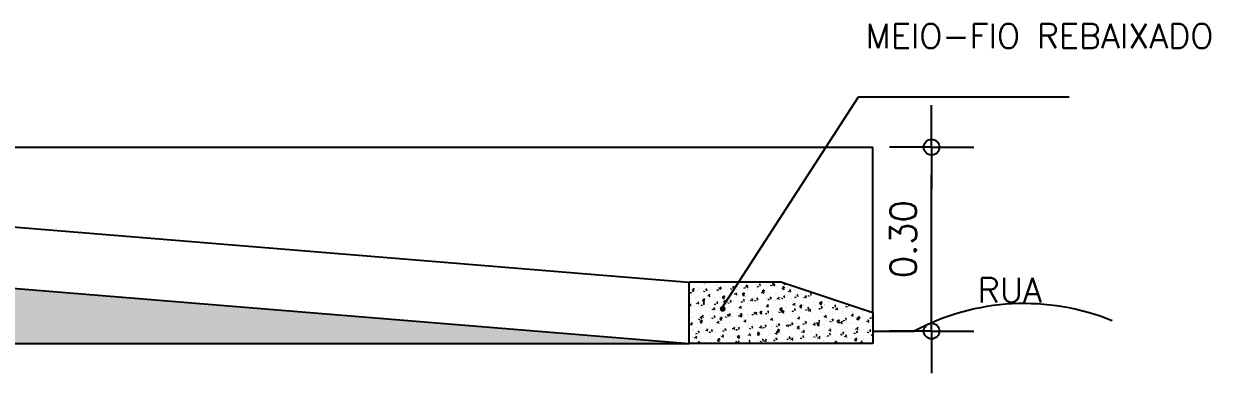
# Model space of a CAD drawing. Extents: x -599692 to 469028, y -9431878 to 9424999.
# Drawn here: x 2250.347 to 2252.283, y -420.646 to -420.076 of the extents above; entities that cross this region are included whole.
import ezdxf

# ---------------------------------------------------------------- set-up
doc = ezdxf.new("R2010")
doc.units = 0
doc.header["$LTSCALE"] = 0.5
doc.header["$MEASUREMENT"] = 0
doc.header["$PDMODE"] = 34
doc.layers.get('0').update_dxf_attribs({"linetype": 'CONTINUOUS'})
doc.layers.get('DEFPOINTS').update_dxf_attribs({"linetype": 'CONTINUOUS'})
for name, color, linetype in [('COTAS', 2, 'CONTINUOUS'), ('HACH', 8, 'CONTINUOUS'), ('HACHURA', 253, 'CONTINUOUS'), ('P1', 1, 'CONTINUOUS'), ('P3', 3, 'CONTINUOUS'), ('P4', 6, 'CONTINUOUS'), ('TEXTO OBRA', 2, 'CONTINUOUS')]:
    doc.layers.add(name, color=color, linetype=linetype)
doc.styles.add('ROMANS', font='romans')
doc.dimstyles.new('BOLA50$0', dxfattribs={"dimscale": 0.5, "dimtxt": 0.25, "dimasz": 0.18, "dimexe": 0.18, "dimexo": 0.0625, "dimgap": 0.1, "dimtad": 1, "dimzin": 0, "dimdsep": 46, "dimtxsty": 'ROMANS', "dimblk1": 'BOLA', "dimblk2": 'BOLA', "dimsah": 1, "dimcen": 0.09, "dimse1": 1, "dimse2": 1, "dimclrt": 256, "dimadec": 0, "dimazin": 0, "dimtfac": 1, "dimtofl": 0, "dimtmove": 2, "dimatfit": 3, "dimldrblk": 'BOLA', "dimfxl": 1, "dimtolj": 1, "dimtzin": 0, "dimarcsym": 0})

# ---------------------------------------------------------------- blocks, each defined once
blk = doc.blocks.new('*X404')
at = {"color": 0}
for p, q in [((413.9037, 368.8381), (413.9034, 368.84)), ((413.9038, 368.8327), (413.9062, 368.8351)), ((413.9087, 368.8377), (413.9087, 368.8377)), ((413.912, 368.8369), (413.912, 368.8369)), ((413.9196, 368.8382), (413.9217, 368.8391)), ((413.92, 368.8374), (413.9215, 368.8364)), ((413.9212, 368.839), (413.923, 368.8388)), ((413.9215, 368.8393), (413.923, 368.841)), ((413.9219, 368.8365), (413.9225, 368.8384)), ((413.925, 368.8371), (413.925, 368.8371)), ((413.9256, 368.8362), (413.9252, 368.8381)), ((413.9269, 368.8358), (413.9269, 368.8358)), ((413.9297, 368.8399), (413.9297, 368.8399)), ((413.9337, 368.837), (413.9337, 368.837)), ((413.9345, 368.8368), (413.9345, 368.8368)), ((413.9412, 368.8364), (413.9412, 368.8364)), ((413.9431, 368.837), (413.9449, 368.8369)), ((413.9434, 368.8374), (413.9448, 368.8391)), ((413.9461, 368.8383), (413.9461, 368.8383)), ((413.9474, 368.8343), (413.9471, 368.8362)), ((413.9494, 368.8391), (413.9494, 368.8391)), ((413.9575, 368.8357), (413.9575, 368.8357)), ((413.9634, 368.8358), (413.9655, 368.8366)), ((413.9638, 368.835), (413.9653, 368.8339)), ((413.9648, 368.8411), (413.9648, 368.8411)), ((413.9649, 368.8351), (413.9668, 368.835)), ((413.9652, 368.8355), (413.9667, 368.8372)), ((413.9653, 368.8409), (413.9653, 368.8409)), ((413.9657, 368.8341), (413.9663, 368.8359)), ((413.9729, 368.8419), (413.9729, 368.8419)), ((413.9738, 368.835), (413.9738, 368.835)), ((413.9871, 368.8335), (413.9885, 368.8353)), ((413.9959, 368.8353), (413.9959, 368.8353)), ((414.0034, 368.8349), (414.0034, 368.8349)), ((414.0113, 368.8373), (414.0113, 368.8373)), ((414.0149, 368.8364), (414.0149, 368.8364)), ((414.0174, 368.837), (414.0174, 368.837)), ((414.0271, 368.8396), (414.0271, 368.8396)), ((414.0332, 368.8424), (414.0347, 368.8413)), ((414.0341, 368.839), (414.0341, 368.839)), ((414.0351, 368.8415), (414.0355, 368.8426)), ((414.0351, 368.84), (414.0351, 368.84)), ((414.0418, 368.84), (414.0418, 368.84)), ((414.0427, 368.8417), (414.0427, 368.8417)), ((414.0533, 368.8415), (414.0533, 368.8415)), ((413.8552, 368.8162), (413.8552, 368.8162)), ((413.8599, 368.8218), (413.8617, 368.8216)), ((413.8601, 368.8221), (413.8616, 368.8238)), ((413.8612, 368.8162), (413.8612, 368.8162)), ((413.8642, 368.819), (413.8639, 368.8209)), ((413.8683, 368.8186), (413.8705, 368.8194)), ((413.8688, 368.8177), (413.8703, 368.8167)), ((413.8692, 368.8282), (413.8692, 368.8282)), ((413.8701, 368.8236), (413.8701, 368.8236)), ((413.8706, 368.8181), (413.8706, 368.8181)), ((413.8707, 368.8169), (413.8713, 368.8187)), ((413.871, 368.8283), (413.871, 368.8283)), ((413.8764, 368.8308), (413.8764, 368.8308)), ((413.8805, 368.8187), (413.8805, 368.8187)), ((413.8817, 368.8199), (413.8835, 368.8197)), ((413.882, 368.8202), (413.8835, 368.8219)), ((413.8861, 368.8171), (413.8857, 368.819)), ((413.8863, 368.8229), (413.8863, 368.8229)), ((413.8865, 368.8204), (413.8865, 368.8204)), ((413.8868, 368.8306), (413.8868, 368.8306)), ((413.8881, 368.8197), (413.8881, 368.8197)), ((413.8885, 368.8308), (413.8885, 368.8308)), ((413.8929, 368.8156), (413.8929, 368.8156)), ((413.894, 368.8284), (413.8961, 368.8292)), ((413.8942, 368.8338), (413.8942, 368.8338)), ((413.8944, 368.8276), (413.8959, 368.8266)), ((413.8961, 368.8318), (413.8961, 368.8318)), ((413.8963, 368.8267), (413.8969, 368.8285)), ((413.8988, 368.8343), (413.8988, 368.8343)), ((413.8996, 368.8213), (413.8996, 368.8213)), ((413.9021, 368.8226), (413.9021, 368.8226)), ((413.9025, 368.8327), (413.9025, 368.8327)), ((413.9026, 368.8223), (413.9026, 368.8223)), ((413.9036, 368.8179), (413.9054, 368.8178)), ((413.9039, 368.8183), (413.9053, 368.82)), ((413.9045, 368.831), (413.9072, 368.8306)), ((413.9067, 368.8314), (413.9063, 368.8343)), ((413.9076, 368.8333), (413.9076, 368.8333)), ((413.9079, 368.8152), (413.9076, 368.8171)), ((413.9107, 368.8187), (413.9107, 368.8187)), ((413.9121, 368.8161), (413.9143, 368.817)), ((413.9145, 368.8144), (413.9151, 368.8163)), ((413.9151, 368.8337), (413.9151, 368.8337)), ((413.9175, 368.8245), (413.9175, 368.8245)), ((413.9179, 368.8347), (413.9179, 368.8347)), ((413.9189, 368.8238), (413.9189, 368.8238)), ((413.9189, 368.8216), (413.9189, 368.8216)), ((413.9254, 368.816), (413.9273, 368.8159)), ((413.9257, 368.8164), (413.9272, 368.8181)), ((413.9265, 368.8248), (413.9265, 368.8248)), ((413.9285, 368.8217), (413.9285, 368.8217)), ((413.9314, 368.833), (413.9314, 368.833)), ((413.933, 368.8167), (413.933, 368.8167)), ((413.9333, 368.8268), (413.9333, 368.8268)), ((413.9352, 368.8209), (413.9352, 368.8209)), ((413.9363, 368.8276), (413.9387, 368.8301)), ((413.9371, 368.826), (413.9398, 368.8256)), ((413.9378, 368.826), (413.9399, 368.8268)), ((413.938, 368.8263), (413.938, 368.8263)), ((413.9382, 368.8251), (413.9397, 368.8241)), ((413.9392, 368.8263), (413.9389, 368.8292)), ((413.9401, 368.8243), (413.9407, 368.8261)), ((413.9463, 368.8248), (413.9463, 368.8248)), ((413.9476, 368.8144), (413.9491, 368.8162)), ((413.9477, 368.8323), (413.9477, 368.8323)), ((413.9486, 368.8188), (413.9486, 368.8188)), ((413.949, 368.829), (413.949, 368.829)), ((413.9493, 368.8168), (413.9493, 368.8168)), ((413.9514, 368.8202), (413.9514, 368.8202)), ((413.9536, 368.8181), (413.9536, 368.8181)), ((413.9569, 368.8178), (413.9569, 368.8178)), ((413.9573, 368.8289), (413.9573, 368.8289)), ((413.9639, 368.8316), (413.9639, 368.8316)), ((413.964, 368.8278), (413.964, 368.8278)), ((413.964, 368.8208), (413.964, 368.8208)), ((413.9644, 368.8309), (413.9644, 368.8309)), ((413.9649, 368.8299), (413.9649, 368.8299)), ((413.9677, 368.8195), (413.9677, 368.8195)), ((413.9685, 368.8194), (413.9685, 368.8194)), ((413.9693, 368.8323), (413.9689, 368.8343)), ((413.9689, 368.8226), (413.9712, 368.825)), ((413.9696, 368.8209), (413.9723, 368.8205)), ((413.9713, 368.8211), (413.9713, 368.8211)), ((413.9717, 368.8213), (413.9714, 368.8242)), ((413.9765, 368.8314), (413.9765, 368.8314)), ((413.9798, 368.823), (413.9798, 368.823)), ((413.9802, 368.8332), (413.9802, 368.8332)), ((413.9802, 368.8309), (413.9802, 368.8309)), ((413.9816, 368.8235), (413.9837, 368.8244)), ((413.9818, 368.8309), (413.9818, 368.8309)), ((413.982, 368.8227), (413.9835, 368.8217)), ((413.9839, 368.8218), (413.9845, 368.8237)), ((413.984, 368.8188), (413.984, 368.8188)), ((413.9868, 368.8332), (413.9886, 368.8331)), ((413.9877, 368.8219), (413.9877, 368.8219)), ((413.9891, 368.8242), (413.9891, 368.8242)), ((413.99, 368.8343), (413.99, 368.8343)), ((413.9912, 368.8304), (413.9908, 368.8323)), ((413.9953, 368.8229), (413.9953, 368.8229)), ((413.9955, 368.8252), (413.9955, 368.8252)), ((413.9957, 368.8339), (413.9957, 368.8339)), ((413.9965, 368.8302), (413.9965, 368.8302)), ((413.9996, 368.8339), (413.9996, 368.8339)), ((414.0002, 368.8181), (414.0002, 368.8181)), ((414.0014, 368.8175), (414.0038, 368.82)), ((414.0021, 368.8159), (414.0048, 368.8155)), ((414.0043, 368.8162), (414.0039, 368.8191)), ((414.0063, 368.8336), (414.0063, 368.8336)), ((414.0069, 368.8272), (414.0069, 368.8272)), ((414.0069, 368.8244), (414.0069, 368.8244)), ((414.0072, 368.8334), (414.0093, 368.8342)), ((414.0076, 368.8325), (414.0091, 368.8315)), ((414.0087, 368.8313), (414.0105, 368.8312)), ((414.0089, 368.8316), (414.0104, 368.8334)), ((414.0095, 368.8316), (414.0101, 368.8335)), ((414.0105, 368.817), (414.0105, 368.817)), ((414.0109, 368.8271), (414.0109, 368.8271)), ((414.013, 368.8285), (414.0127, 368.8304)), ((414.0127, 368.8295), (414.0127, 368.8295)), ((414.0165, 368.8174), (414.0165, 368.8174)), ((414.0185, 368.8166), (414.0185, 368.8166)), ((414.0226, 368.8329), (414.0226, 368.8329)), ((414.0247, 368.8303), (414.0247, 368.8303)), ((414.0254, 368.8211), (414.0275, 368.8219)), ((414.0257, 368.8159), (414.0257, 368.8159)), ((414.0258, 368.8203), (414.0273, 368.8192)), ((414.0261, 368.8269), (414.0261, 368.8269)), ((414.0263, 368.8193), (414.0263, 368.8193)), ((414.0267, 368.8294), (414.0267, 368.8294)), ((414.0277, 368.8194), (414.0283, 368.8212)), ((414.029, 368.8288), (414.029, 368.8288)), ((414.0305, 368.8294), (414.0323, 368.8292)), ((414.0308, 368.8297), (414.0323, 368.8315)), ((414.0328, 368.8168), (414.0328, 368.8168)), ((414.0338, 368.828), (414.0338, 368.828)), ((414.0349, 368.8266), (414.0345, 368.8285)), ((414.0363, 368.8196), (414.0363, 368.8196)), ((414.0373, 368.8174), (414.0373, 368.8174)), ((414.0389, 368.8322), (414.0389, 368.8322)), ((414.042, 368.8214), (414.042, 368.8214)), ((414.0424, 368.8333), (414.0424, 368.8333)), ((414.0424, 368.8316), (414.0424, 368.8316)), ((414.0453, 368.8295), (414.0453, 368.8295)), ((414.0453, 368.8282), (414.0453, 368.8282)), ((414.0491, 368.8161), (414.0491, 368.8161)), ((414.051, 368.8309), (414.0531, 368.8317)), ((414.0514, 368.8301), (414.0529, 368.8291)), ((414.0524, 368.8275), (414.0542, 368.8273)), ((414.0527, 368.8278), (414.0541, 368.8296)), ((414.0533, 368.8292), (414.0539, 368.831)), ((414.0541, 368.8227), (414.0541, 368.8227)), ((414.0551, 368.8316), (414.0551, 368.8316)), ((414.0567, 368.8247), (414.0564, 368.8266)), ((414.0565, 368.82), (414.0565, 368.82)), ((414.0574, 368.8234), (414.0574, 368.8234)), ((414.0578, 368.8335), (414.0578, 368.8335)), ((413.7767, 368.796), (413.7767, 368.796)), ((413.7863, 368.7973), (413.7863, 368.7973)), ((413.7923, 368.7975), (413.7923, 368.7975)), ((413.7956, 368.7966), (413.7956, 368.7966)), ((413.7985, 368.8046), (413.8003, 368.8044)), ((413.7988, 368.8049), (413.7996, 368.8058)), ((413.8029, 368.8018), (413.8025, 368.8037)), ((413.8032, 368.7976), (413.8032, 368.7976)), ((413.8041, 368.8004), (413.8041, 368.8004)), ((413.8055, 368.8067), (413.8055, 368.8067)), ((413.808, 368.7997), (413.808, 368.7997)), ((413.8112, 368.8096), (413.8112, 368.8096)), ((413.8148, 368.7991), (413.8148, 368.7991)), ((413.8153, 368.8101), (413.8153, 368.8101)), ((413.8171, 368.7989), (413.8193, 368.7997)), ((413.8176, 368.7981), (413.8191, 368.7971)), ((413.8194, 368.7972), (413.8201, 368.799)), ((413.8204, 368.8027), (413.8222, 368.8025)), ((413.8206, 368.803), (413.8221, 368.8047)), ((413.8218, 368.806), (413.8218, 368.806)), ((413.8218, 368.8034), (413.8218, 368.8034)), ((413.8228, 368.8111), (413.8228, 368.8111)), ((413.8234, 368.8016), (413.8234, 368.8016)), ((413.8238, 368.8118), (413.8238, 368.8118)), ((413.8247, 368.7999), (413.8244, 368.8018)), ((413.8291, 368.7967), (413.8291, 368.7967)), ((413.8316, 368.8094), (413.8316, 368.8094)), ((413.834, 368.8017), (413.834, 368.8017)), ((413.838, 368.8053), (413.838, 368.8053)), ((413.8392, 368.8039), (413.8392, 368.8039)), ((413.8396, 368.814), (413.8396, 368.814)), ((413.8396, 368.8065), (413.8396, 368.8065)), ((413.8416, 368.8027), (413.8416, 368.8027)), ((413.842, 368.8137), (413.842, 368.8137)), ((413.8422, 368.8008), (413.844, 368.8006)), ((413.8425, 368.8011), (413.844, 368.8028)), ((413.8427, 368.8088), (413.8449, 368.8096)), ((413.8428, 368.808), (413.8452, 368.8105)), ((413.8432, 368.8079), (413.8447, 368.8069)), ((413.8435, 368.8064), (413.8462, 368.806)), ((413.845, 368.807), (413.8457, 368.8089)), ((413.8457, 368.8067), (413.8453, 368.8096)), ((413.8466, 368.798), (413.8462, 368.7999)), ((413.8469, 368.7998), (413.8469, 368.7998)), ((413.8479, 368.8087), (413.8479, 368.8087)), ((413.8497, 368.8147), (413.8497, 368.8147)), ((413.8532, 368.8042), (413.8532, 368.8042)), ((413.8543, 368.8046), (413.8543, 368.8046)), ((413.8549, 368.806), (413.8549, 368.806)), ((413.8574, 368.8095), (413.8574, 368.8095)), ((413.8609, 368.7965), (413.8631, 368.7973)), ((413.8632, 368.7948), (413.8639, 368.7966)), ((413.8641, 368.8081), (413.8641, 368.8081)), ((413.8641, 368.7988), (413.8659, 368.7987)), ((413.8644, 368.7992), (413.8658, 368.8009)), ((413.8647, 368.8028), (413.8647, 368.8028)), ((413.8684, 368.7961), (413.8681, 368.798)), ((413.8699, 368.7978), (413.8699, 368.7978)), ((413.8703, 368.808), (413.8703, 368.808)), ((413.8706, 368.804), (413.8706, 368.804)), ((413.8724, 368.8067), (413.8724, 368.8067)), ((413.8752, 368.8126), (413.8752, 368.8126)), ((413.8753, 368.803), (413.8777, 368.8054)), ((413.876, 368.8013), (413.8788, 368.8009)), ((413.8782, 368.8017), (413.8779, 368.8046)), ((413.8801, 368.8077), (413.8801, 368.8077)), ((413.8804, 368.8074), (413.8804, 368.8074)), ((413.8825, 368.8059), (413.8825, 368.8059)), ((413.8836, 368.7972), (413.8836, 368.7972)), ((413.8857, 368.8001), (413.8857, 368.8001)), ((413.8859, 368.7969), (413.8878, 368.7968)), ((413.8861, 368.8103), (413.8861, 368.8103)), ((413.8862, 368.7973), (413.8877, 368.799)), ((413.8865, 368.8063), (413.8887, 368.8071)), ((413.8868, 368.8033), (413.8868, 368.8033)), ((413.887, 368.8055), (413.8885, 368.8045)), ((413.8888, 368.8046), (413.8895, 368.8064)), ((413.8903, 368.7941), (413.89, 368.7961)), ((413.8916, 368.8092), (413.8916, 368.8092)), ((413.8967, 368.8067), (413.8967, 368.8067)), ((413.9002, 368.8089), (413.9002, 368.8089)), ((413.9014, 368.8023), (413.9014, 368.8023)), ((413.9017, 368.8124), (413.9017, 368.8124)), ((413.9028, 368.7997), (413.9028, 368.7997)), ((413.9031, 368.8026), (413.9031, 368.8026)), ((413.9079, 368.7979), (413.9102, 368.8004)), ((413.9081, 368.7953), (413.9096, 368.7971)), ((413.9086, 368.7963), (413.9113, 368.7959)), ((413.9107, 368.7966), (413.9104, 368.7995)), ((413.9105, 368.8008), (413.9105, 368.8008)), ((413.9109, 368.8118), (413.9109, 368.8118)), ((413.9119, 368.7983), (413.9119, 368.7983)), ((413.9126, 368.8153), (413.9141, 368.8143)), ((413.913, 368.806), (413.913, 368.806)), ((413.9168, 368.8042), (413.9168, 368.8042)), ((413.9171, 368.8144), (413.9171, 368.8144)), ((413.918, 368.812), (413.918, 368.812)), ((413.9185, 368.8128), (413.9185, 368.8128)), ((413.9194, 368.8019), (413.9194, 368.8019)), ((413.922, 368.8023), (413.922, 368.8023)), ((413.9292, 368.8053), (413.9292, 368.8053)), ((413.9298, 368.8132), (413.9294, 368.8152)), ((413.9297, 368.8013), (413.9297, 368.8013)), ((413.93, 368.8143), (413.93, 368.8143)), ((413.9303, 368.8039), (413.9325, 368.8047)), ((413.9308, 368.803), (413.9323, 368.802)), ((413.9322, 368.7964), (413.9322, 368.7964)), ((413.9326, 368.8065), (413.9326, 368.8065)), ((413.9326, 368.8022), (413.9333, 368.804)), ((413.9357, 368.8012), (413.9357, 368.8012)), ((413.9358, 368.815), (413.9358, 368.815)), ((413.9413, 368.8048), (413.9413, 368.8048)), ((413.9455, 368.8046), (413.9455, 368.8046)), ((413.9473, 368.8141), (413.9491, 368.814)), ((413.9474, 368.8044), (413.9474, 368.8044)), ((413.9479, 368.7985), (413.9479, 368.7985)), ((413.9482, 368.8087), (413.9482, 368.8087)), ((413.9489, 368.8058), (413.9489, 368.8058)), ((413.9517, 368.8113), (413.9513, 368.8132)), ((413.9519, 368.8005), (413.9519, 368.8005)), ((413.956, 368.8137), (413.9581, 368.8145)), ((413.9564, 368.8129), (413.9579, 368.8118)), ((413.9583, 368.812), (413.9589, 368.8138)), ((413.9604, 368.8073), (413.9604, 368.8073)), ((413.9618, 368.8039), (413.9618, 368.8039)), ((413.9633, 368.8005), (413.9633, 368.8005)), ((413.9636, 368.8106), (413.9636, 368.8106)), ((413.9652, 368.8074), (413.9652, 368.8074)), ((413.9682, 368.7998), (413.9682, 368.7998)), ((413.9692, 368.8122), (413.971, 368.8121)), ((413.9694, 368.8125), (413.9709, 368.8143)), ((413.9717, 368.7978), (413.9717, 368.7978)), ((413.9735, 368.8094), (413.9732, 368.8113)), ((413.9741, 368.8014), (413.9763, 368.8023)), ((413.9746, 368.8006), (413.9761, 368.7996)), ((413.9765, 368.7997), (413.9771, 368.8016)), ((413.978, 368.8032), (413.978, 368.8032)), ((413.9791, 368.8028), (413.9791, 368.8028)), ((413.9793, 368.7988), (413.9793, 368.7988)), ((413.9795, 368.8129), (413.9795, 368.8129)), ((413.9797, 368.8099), (413.9797, 368.8099)), ((413.983, 368.8105), (413.983, 368.8105)), ((413.9845, 368.7991), (413.9845, 368.7991)), ((413.9873, 368.8109), (413.9873, 368.8109)), ((413.9908, 368.8004), (413.9908, 368.8004)), ((413.991, 368.8103), (413.9928, 368.8101)), ((413.9913, 368.8106), (413.9928, 368.8124)), ((413.9943, 368.8026), (413.9943, 368.8026)), ((413.9948, 368.8049), (413.9948, 368.8049)), ((413.9954, 368.8075), (413.995, 368.8094)), ((413.9951, 368.815), (413.9951, 368.815)), ((413.9989, 368.8124), (413.9989, 368.8124)), ((413.9998, 368.8113), (414.0019, 368.8121)), ((414.0002, 368.8104), (414.0017, 368.8094)), ((414.0007, 368.7985), (414.0007, 368.7985)), ((414.0008, 368.8135), (414.0008, 368.8135)), ((414.0021, 368.8095), (414.0027, 368.8114)), ((414.0098, 368.7967), (414.0098, 368.7967)), ((414.0101, 368.8068), (414.0101, 368.8068)), ((414.0101, 368.8029), (414.0101, 368.8029)), ((414.0106, 368.8019), (414.0106, 368.8019)), ((414.0129, 368.8084), (414.0147, 368.8082)), ((414.0132, 368.8087), (414.0146, 368.8105)), ((414.0172, 368.8056), (414.0169, 368.8075)), ((414.017, 368.7978), (414.017, 368.7978)), ((414.0173, 368.7984), (414.0173, 368.7984)), ((414.0177, 368.8039), (414.0177, 368.8039)), ((414.0179, 368.799), (414.0201, 368.7998)), ((414.0181, 368.8149), (414.0181, 368.8149)), ((414.0184, 368.7982), (414.0199, 368.7971)), ((414.0203, 368.7973), (414.0209, 368.7991)), ((414.0256, 368.799), (414.0256, 368.799)), ((414.026, 368.8091), (414.026, 368.8091)), ((414.0269, 368.8012), (414.0269, 368.8012)), ((414.0293, 368.8054), (414.0293, 368.8054)), ((414.0333, 368.7971), (414.0333, 368.7971)), ((414.0339, 368.8125), (414.0363, 368.815)), ((414.0347, 368.8109), (414.0374, 368.8104)), ((414.0347, 368.8065), (414.0366, 368.8063)), ((414.035, 368.8068), (414.0365, 368.8085)), ((414.0351, 368.8014), (414.0351, 368.8014)), ((414.0368, 368.8112), (414.0365, 368.8141)), ((414.0391, 368.8037), (414.0388, 368.8056)), ((414.0413, 368.8011), (414.0413, 368.8011)), ((414.0416, 368.8113), (414.0416, 368.8113)), ((414.0431, 368.8005), (414.0431, 368.8005)), ((414.0436, 368.8088), (414.0457, 368.8096)), ((414.044, 368.808), (414.0455, 368.807)), ((414.0459, 368.8071), (414.0465, 368.8089)), ((414.0481, 368.7969), (414.0481, 368.7969)), ((414.0485, 368.808), (414.0485, 368.808)), ((414.0495, 368.7964), (414.0495, 368.7964)), ((414.0528, 368.8045), (414.0528, 368.8045)), ((414.0561, 368.809), (414.0561, 368.809)), ((414.0566, 368.8046), (414.0584, 368.8044)), ((414.0567, 368.8031), (414.0567, 368.8031)), ((414.0569, 368.8049), (414.0584, 368.8066)), ((414.057, 368.8132), (414.057, 368.8132)), ((414.0594, 368.7998), (414.0594, 368.7998)), ((414.0597, 368.7985), (414.0597, 368.7985)), ((413.7597, 368.7863), (413.7608, 368.7876)), ((413.7597, 368.7854), (413.7608, 368.7853)), ((413.7607, 368.7831), (413.7607, 368.7831)), ((413.7609, 368.777), (413.7609, 368.777)), ((413.7634, 368.7827), (413.763, 368.7846)), ((413.7648, 368.7925), (413.7648, 368.7925)), ((413.7659, 368.7793), (413.768, 368.7801)), ((413.7664, 368.7784), (413.7679, 368.7774)), ((413.7682, 368.7775), (413.7688, 368.7794)), ((413.7683, 368.782), (413.7683, 368.782)), ((413.7685, 368.7943), (413.7685, 368.7943)), ((413.7708, 368.7804), (413.7708, 368.7804)), ((413.7758, 368.7876), (413.7758, 368.7876)), ((413.7761, 368.7851), (413.7761, 368.7851)), ((413.7763, 368.7941), (413.7763, 368.7941)), ((413.7765, 368.7952), (413.7765, 368.7952)), ((413.7809, 368.7836), (413.7827, 368.7834)), ((413.7811, 368.7839), (413.7826, 368.7856)), ((413.7818, 368.7834), (413.7841, 368.7858)), ((413.7825, 368.7817), (413.7852, 368.7813)), ((413.7846, 368.7821), (413.7843, 368.785)), ((413.7852, 368.7808), (413.7849, 368.7827)), ((413.7871, 368.7797), (413.7871, 368.7797)), ((413.7875, 368.7769), (413.7875, 368.7769)), ((413.7876, 368.7846), (413.7876, 368.7846)), ((413.7915, 368.7891), (413.7936, 368.7899)), ((413.7916, 368.7772), (413.7916, 368.7772)), ((413.792, 368.7883), (413.7935, 368.7872)), ((413.792, 368.7874), (413.792, 368.7874)), ((413.793, 368.7953), (413.793, 368.7953)), ((413.7936, 368.7906), (413.7936, 368.7906)), ((413.7938, 368.7874), (413.7944, 368.7892)), ((413.7952, 368.7856), (413.7952, 368.7856)), ((413.8027, 368.7817), (413.8045, 368.7815)), ((413.803, 368.782), (413.8045, 368.7837)), ((413.8033, 368.779), (413.8033, 368.779)), ((413.8052, 368.78), (413.8052, 368.78)), ((413.8067, 368.7871), (413.8067, 368.7871)), ((413.8071, 368.7789), (413.8067, 368.7808)), ((413.8072, 368.7794), (413.8072, 368.7794)), ((413.8076, 368.7895), (413.8076, 368.7895)), ((413.8093, 368.7946), (413.8093, 368.7946)), ((413.8097, 368.7768), (413.8118, 368.7776)), ((413.8114, 368.7937), (413.8114, 368.7937)), ((413.812, 368.7751), (413.8126, 368.7769)), ((413.8143, 368.7783), (413.8167, 368.7808)), ((413.815, 368.7767), (413.8177, 368.7763)), ((413.8172, 368.777), (413.8168, 368.7799)), ((413.818, 368.7776), (413.818, 368.7776)), ((413.8196, 368.7784), (413.8196, 368.7784)), ((413.8226, 368.7813), (413.8226, 368.7813)), ((413.823, 368.7915), (413.823, 368.7915)), ((413.823, 368.783), (413.823, 368.783)), ((413.8246, 368.7797), (413.8264, 368.7796)), ((413.8249, 368.7801), (413.8263, 368.7818)), ((413.8255, 368.7939), (413.8255, 368.7939)), ((413.8256, 368.7786), (413.8256, 368.7786)), ((413.826, 368.7896), (413.826, 368.7896)), ((413.8289, 368.777), (413.8286, 368.7789)), ((413.8336, 368.7906), (413.8336, 368.7906)), ((413.8353, 368.7867), (413.8375, 368.7875)), ((413.8358, 368.7858), (413.8373, 368.7848)), ((413.8359, 368.7777), (413.8359, 368.7777)), ((413.8371, 368.7801), (413.8371, 368.7801)), ((413.8376, 368.7849), (413.8382, 368.7868)), ((413.8385, 368.7836), (413.8385, 368.7836)), ((413.8388, 368.7937), (413.8388, 368.7937)), ((413.8408, 368.7861), (413.8408, 368.7861)), ((413.8418, 368.7932), (413.8418, 368.7932)), ((413.8452, 368.7922), (413.8452, 368.7922)), ((413.8464, 368.7778), (413.8483, 368.7777)), ((413.8467, 368.7782), (413.8482, 368.7799)), ((413.8508, 368.775), (413.8505, 368.777)), ((413.8521, 368.777), (413.8521, 368.777)), ((413.8541, 368.7857), (413.8541, 368.7857)), ((413.8545, 368.7959), (413.8545, 368.7959)), ((413.8564, 368.7827), (413.8564, 368.7827)), ((413.8581, 368.7926), (413.8581, 368.7926)), ((413.8586, 368.7891), (413.8586, 368.7891)), ((413.8614, 368.7956), (413.8629, 368.7946)), ((413.864, 368.7837), (413.864, 368.7837)), ((413.8644, 368.7947), (413.8644, 368.7947)), ((413.8686, 368.7762), (413.8701, 368.778)), ((413.8691, 368.7776), (413.8691, 368.7776)), ((413.8695, 368.7877), (413.8695, 368.7877)), ((413.872, 368.7957), (413.872, 368.7957)), ((413.8743, 368.7919), (413.8743, 368.7919)), ((413.8756, 368.7852), (413.8756, 368.7852)), ((413.8763, 368.7922), (413.8763, 368.7922)), ((413.8791, 368.7842), (413.8813, 368.785)), ((413.8796, 368.7834), (413.8811, 368.7824)), ((413.8814, 368.7825), (413.882, 368.7843)), ((413.885, 368.7798), (413.885, 368.7798)), ((413.8853, 368.79), (413.8853, 368.79)), ((413.8906, 368.7912), (413.8906, 368.7912)), ((413.8928, 368.777), (413.8928, 368.777)), ((413.8941, 368.7952), (413.8941, 368.7952)), ((413.8944, 368.7767), (413.8944, 368.7767)), ((413.8948, 368.7877), (413.8948, 368.7877)), ((413.9006, 368.782), (413.9006, 368.782)), ((413.901, 368.7921), (413.901, 368.7921)), ((413.9024, 368.7887), (413.9024, 368.7887)), ((413.9047, 368.794), (413.9069, 368.7949)), ((413.9052, 368.7932), (413.9067, 368.7922)), ((413.906, 368.7782), (413.906, 368.7782)), ((413.9069, 368.7905), (413.9069, 368.7905)), ((413.907, 368.7923), (413.9077, 368.7942)), ((413.9078, 368.795), (413.9096, 368.7949)), ((413.9106, 368.7801), (413.9106, 368.7801)), ((413.9122, 368.7922), (413.9118, 368.7941)), ((413.914, 368.7903), (413.914, 368.7903)), ((413.916, 368.7839), (413.916, 368.7839)), ((413.9164, 368.7941), (413.9164, 368.7941)), ((413.9229, 368.7818), (413.9251, 368.7826)), ((413.9232, 368.7898), (413.9232, 368.7898)), ((413.9234, 368.7809), (413.9249, 368.7799)), ((413.9252, 368.78), (413.9259, 368.7819)), ((413.9252, 368.7808), (413.9252, 368.7808)), ((413.9284, 368.7831), (413.9284, 368.7831)), ((413.9297, 368.7931), (413.9315, 368.7929)), ((413.9299, 368.7934), (413.9314, 368.7952)), ((413.9319, 368.7862), (413.9319, 368.7862)), ((413.9329, 368.7818), (413.9329, 368.7818)), ((413.9332, 368.7928), (413.9332, 368.7928)), ((413.934, 368.7903), (413.9337, 368.7922)), ((413.9394, 368.7891), (413.9394, 368.7891)), ((413.9404, 368.7929), (413.9428, 368.7953)), ((413.9409, 368.7938), (413.9409, 368.7938)), ((413.9411, 368.7913), (413.9438, 368.7908)), ((413.9433, 368.7916), (413.9429, 368.7945)), ((413.9444, 368.7833), (413.9444, 368.7833)), ((413.9462, 368.7862), (413.9462, 368.7862)), ((413.9471, 368.7782), (413.9471, 368.7782)), ((413.9475, 368.7884), (413.9475, 368.7884)), ((413.9485, 368.7916), (413.9507, 368.7924)), ((413.949, 368.7908), (413.9505, 368.7897)), ((413.9508, 368.7899), (413.9515, 368.7917)), ((413.9515, 368.7912), (413.9533, 368.791)), ((413.9518, 368.7915), (413.9533, 368.7933)), ((413.9524, 368.7953), (413.9524, 368.7953)), ((413.9535, 368.7795), (413.9535, 368.7795)), ((413.9559, 368.7884), (413.9555, 368.7903)), ((413.9557, 368.7884), (413.9557, 368.7884)), ((413.9625, 368.7802), (413.9625, 368.7802)), ((413.9629, 368.7903), (413.9629, 368.7903)), ((413.9636, 368.7858), (413.9636, 368.7858)), ((413.964, 368.7892), (413.964, 368.7892)), ((413.9667, 368.7793), (413.9689, 368.7801)), ((413.9672, 368.7785), (413.9687, 368.7775)), ((413.969, 368.7776), (413.9697, 368.7794)), ((413.9713, 368.7868), (413.9713, 368.7868)), ((413.9713, 368.7825), (413.9713, 368.7825)), ((413.972, 368.7877), (413.972, 368.7877)), ((413.9729, 368.7878), (413.9753, 368.7903)), ((413.9734, 368.7893), (413.9752, 368.7891)), ((413.9736, 368.7862), (413.9763, 368.7858)), ((413.9737, 368.7896), (413.9751, 368.7914)), ((413.9758, 368.7866), (413.9754, 368.7894)), ((413.9778, 368.7865), (413.9774, 368.7884)), ((413.9784, 368.7825), (413.9784, 368.7825)), ((413.9787, 368.7926), (413.9787, 368.7926)), ((413.9817, 368.7923), (413.9817, 368.7923)), ((413.9828, 368.7883), (413.9828, 368.7883)), ((413.9882, 368.7871), (413.9882, 368.7871)), ((413.989, 368.7856), (413.989, 368.7856)), ((413.9923, 368.7892), (413.9945, 368.79)), ((413.9928, 368.7883), (413.9943, 368.7873)), ((413.994, 368.7846), (413.994, 368.7846)), ((413.9941, 368.7789), (413.9941, 368.7789)), ((413.9944, 368.7947), (413.9944, 368.7947)), ((413.9946, 368.7874), (413.9953, 368.7893)), ((413.9953, 368.7874), (413.9971, 368.7872)), ((413.9955, 368.7877), (413.997, 368.7894)), ((413.9996, 368.7846), (413.9993, 368.7865)), ((413.9995, 368.7953), (413.9995, 368.7953)), ((414.0017, 368.7799), (414.0017, 368.7799)), ((414.0021, 368.7909), (414.0021, 368.7909)), ((414.0045, 368.7864), (414.0045, 368.7864)), ((414.0054, 368.7828), (414.0078, 368.7853)), ((414.0062, 368.7812), (414.0089, 368.7807)), ((414.0068, 368.7886), (414.0068, 368.7886)), ((414.0083, 368.7815), (414.008, 368.7844)), ((414.0094, 368.7866), (414.0094, 368.7866)), ((414.0097, 368.7919), (414.0097, 368.7919)), ((414.0105, 368.7769), (414.0127, 368.7777)), ((414.0128, 368.7752), (414.0135, 368.777)), ((414.0132, 368.7814), (414.0132, 368.7814)), ((414.0171, 368.7855), (414.0189, 368.7853)), ((414.0174, 368.7858), (414.0189, 368.7875)), ((414.0184, 368.778), (414.0184, 368.778)), ((414.0208, 368.7857), (414.0208, 368.7857)), ((414.0215, 368.7827), (414.0211, 368.7846)), ((414.0212, 368.7934), (414.0212, 368.7934)), ((414.0246, 368.7917), (414.0246, 368.7917)), ((414.0249, 368.7787), (414.0249, 368.7787)), ((414.0252, 368.7888), (414.0252, 368.7888)), ((414.0325, 368.7839), (414.0325, 368.7839)), ((414.0361, 368.7867), (414.0383, 368.7875)), ((414.0362, 368.781), (414.0362, 368.781)), ((414.0366, 368.7859), (414.0381, 368.7849)), ((414.0371, 368.785), (414.0371, 368.785)), ((414.038, 368.7777), (414.0403, 368.7802)), ((414.0385, 368.785), (414.0391, 368.7868)), ((414.039, 368.7835), (414.0408, 368.7834)), ((414.0393, 368.7839), (414.0407, 368.7856)), ((414.0401, 368.7849), (414.0401, 368.7849)), ((414.0405, 368.7959), (414.0405, 368.7959)), ((414.0405, 368.7808), (414.0405, 368.7808)), ((414.0408, 368.7765), (414.0405, 368.7794)), ((414.0409, 368.791), (414.0409, 368.791)), ((414.0424, 368.7947), (414.0424, 368.7947)), ((414.0433, 368.7808), (414.043, 368.7827)), ((414.0517, 368.7864), (414.0517, 368.7864)), ((414.0533, 368.7843), (414.0533, 368.7843)), ((414.054, 368.7841), (414.054, 368.7841)), ((414.0559, 368.7828), (414.0559, 368.7828)), ((414.0563, 368.7929), (414.0563, 368.7929)), ((413.7597, 368.7576), (413.7606, 368.758)), ((413.76, 368.7628), (413.76, 368.7628)), ((413.7603, 368.77), (413.7603, 368.77)), ((413.7604, 368.773), (413.7604, 368.773)), ((413.7608, 368.7554), (413.7614, 368.7573)), ((413.7632, 368.7626), (413.765, 368.7624)), ((413.7635, 368.7629), (413.765, 368.7646)), ((413.7647, 368.7649), (413.7647, 368.7649)), ((413.7676, 368.7598), (413.7672, 368.7617)), ((413.7697, 368.7739), (413.7697, 368.7739)), ((413.7715, 368.7605), (413.7715, 368.7605)), ((413.7754, 368.7648), (413.7754, 368.7648)), ((413.7758, 368.7749), (413.7758, 368.7749)), ((413.7772, 368.7763), (413.7772, 368.7763)), ((413.7792, 368.7615), (413.7792, 368.7615)), ((413.7795, 368.7726), (413.7795, 368.7726)), ((413.781, 368.7642), (413.781, 368.7642)), ((413.7841, 368.767), (413.7862, 368.7678)), ((413.7845, 368.7662), (413.7861, 368.7651)), ((413.7851, 368.7606), (413.7869, 368.7605)), ((413.7854, 368.761), (413.7868, 368.7627)), ((413.7862, 368.7587), (413.7862, 368.7587)), ((413.7864, 368.7653), (413.787, 368.7671)), ((413.7872, 368.7736), (413.7872, 368.7736)), ((413.7895, 368.7579), (413.7891, 368.7598)), ((413.7907, 368.7631), (413.7907, 368.7631)), ((413.7912, 368.7671), (413.7912, 368.7671)), ((413.7935, 368.7756), (413.7935, 368.7756)), ((413.7973, 368.7636), (413.7973, 368.7636)), ((413.7987, 368.7751), (413.7987, 368.7751)), ((413.804, 368.7618), (413.804, 368.7618)), ((413.8065, 368.7591), (413.8065, 368.7591)), ((413.8069, 368.7692), (413.8069, 368.7692)), ((413.807, 368.7587), (413.8088, 368.7586)), ((413.8072, 368.7591), (413.8087, 368.7608)), ((413.8098, 368.775), (413.8098, 368.775)), ((413.81, 368.7656), (413.81, 368.7656)), ((413.8102, 368.776), (413.8117, 368.775)), ((413.8113, 368.7559), (413.811, 368.7579)), ((413.8135, 368.7629), (413.8135, 368.7629)), ((413.8176, 368.7666), (413.8176, 368.7666)), ((413.8217, 368.7648), (413.8217, 368.7648)), ((413.8219, 368.761), (413.8219, 368.761)), ((413.8223, 368.7712), (413.8223, 368.7712)), ((413.826, 368.7743), (413.826, 368.7743)), ((413.8279, 368.7645), (413.83, 368.7654)), ((413.8284, 368.7637), (413.8299, 368.7627)), ((413.8291, 368.7681), (413.8291, 368.7681)), ((413.8291, 368.7571), (413.8306, 368.7589)), ((413.8291, 368.7581), (413.8291, 368.7581)), ((413.8298, 368.7622), (413.8298, 368.7622)), ((413.8302, 368.7628), (413.8308, 368.7647)), ((413.8377, 368.7633), (413.8377, 368.7633)), ((413.8381, 368.7735), (413.8381, 368.7735)), ((413.8395, 368.7679), (413.8395, 368.7679)), ((413.8404, 368.7586), (413.8404, 368.7586)), ((413.8423, 368.7736), (413.8423, 368.7736)), ((413.8461, 368.7615), (413.8461, 368.7615)), ((413.8468, 368.7733), (413.8492, 368.7757)), ((413.8468, 368.7612), (413.8468, 368.7612)), ((413.8476, 368.7717), (413.8503, 368.7712)), ((413.848, 368.7596), (413.848, 368.7596)), ((413.8484, 368.7706), (413.8484, 368.7706)), ((413.8497, 368.772), (413.8494, 368.7749)), ((413.8534, 368.7655), (413.8534, 368.7655)), ((413.8535, 368.7744), (413.8556, 368.7752)), ((413.8538, 368.7756), (413.8538, 368.7756)), ((413.854, 368.7735), (413.8555, 368.7725)), ((413.8558, 368.7727), (413.8564, 368.7745)), ((413.856, 368.7717), (413.856, 368.7717)), ((413.8573, 368.7709), (413.8573, 368.7709)), ((413.8586, 368.7729), (413.8586, 368.7729)), ((413.8595, 368.7612), (413.8595, 368.7612)), ((413.8623, 368.7608), (413.8623, 368.7608)), ((413.8646, 368.7642), (413.8646, 368.7642)), ((413.8676, 368.7732), (413.8676, 368.7732)), ((413.8683, 368.7759), (413.8701, 368.7758)), ((413.8684, 368.7763), (413.8684, 368.7763)), ((413.8684, 368.7573), (413.8684, 368.7573)), ((413.8688, 368.7674), (413.8688, 368.7674)), ((413.8717, 368.7621), (413.8738, 368.7629)), ((413.8722, 368.7613), (413.8737, 368.7602)), ((413.8727, 368.7731), (413.8723, 368.775)), ((413.874, 368.7604), (413.8746, 368.7622)), ((413.8748, 368.7722), (413.8748, 368.7722)), ((413.8751, 368.774), (413.8751, 368.774)), ((413.8786, 368.7601), (413.8786, 368.7601)), ((413.8788, 368.7637), (413.8788, 368.7637)), ((413.8794, 368.7682), (413.8817, 368.7707)), ((413.8801, 368.7666), (413.8828, 368.7662)), ((413.8822, 368.767), (413.8819, 368.7698)), ((413.8824, 368.7673), (413.8824, 368.7673)), ((413.8842, 368.7595), (413.8842, 368.7595)), ((413.8846, 368.7697), (413.8846, 368.7697)), ((413.8847, 368.7756), (413.8847, 368.7756)), ((413.8864, 368.7647), (413.8864, 368.7647)), ((413.8868, 368.7757), (413.8868, 368.7757)), ((413.8902, 368.774), (413.892, 368.7738)), ((413.8905, 368.7743), (413.8919, 368.7761)), ((413.8911, 368.7715), (413.8911, 368.7715)), ((413.8945, 368.7712), (413.8942, 368.7731)), ((413.8949, 368.7594), (413.8949, 368.7594)), ((413.8973, 368.7719), (413.8994, 368.7728)), ((413.8978, 368.7711), (413.8993, 368.7701)), ((413.898, 368.7662), (413.898, 368.7662)), ((413.8996, 368.7702), (413.9002, 368.7721)), ((413.8999, 368.7617), (413.8999, 368.7617)), ((413.9002, 368.7703), (413.9002, 368.7703)), ((413.9003, 368.7718), (413.9003, 368.7718)), ((413.901, 368.7749), (413.901, 368.7749)), ((413.9074, 368.7708), (413.9074, 368.7708)), ((413.9112, 368.7587), (413.9112, 368.7587)), ((413.9118, 368.7597), (413.9118, 368.7597)), ((413.9119, 368.7632), (413.9143, 368.7657)), ((413.912, 368.7721), (413.9139, 368.7719)), ((413.9123, 368.7724), (413.9138, 368.7742)), ((413.9126, 368.7616), (413.9153, 368.7611)), ((413.9148, 368.7619), (413.9144, 368.7648)), ((413.9153, 368.7636), (413.9153, 368.7636)), ((413.9155, 368.7597), (413.9176, 368.7605)), ((413.9157, 368.7738), (413.9157, 368.7738)), ((413.9164, 368.7693), (413.916, 368.7712)), ((413.916, 368.7588), (413.9175, 368.7578)), ((413.9168, 368.7577), (413.9168, 368.7577)), ((413.9172, 368.7742), (413.9172, 368.7742)), ((413.9172, 368.7687), (413.9172, 368.7687)), ((413.9178, 368.7579), (413.9184, 368.7598)), ((413.9179, 368.7734), (413.9179, 368.7734)), ((413.9237, 368.7701), (413.9237, 368.7701)), ((413.9248, 368.7697), (413.9248, 368.7697)), ((413.9274, 368.7581), (413.9274, 368.7581)), ((413.9284, 368.7592), (413.9284, 368.7592)), ((413.9296, 368.7627), (413.9296, 368.7627)), ((413.9311, 368.7659), (413.9311, 368.7659)), ((413.9315, 368.7761), (413.9315, 368.7761)), ((413.9335, 368.7735), (413.9335, 368.7735)), ((413.9339, 368.7702), (413.9357, 368.77)), ((413.9342, 368.7705), (413.9356, 368.7723)), ((413.9357, 368.7764), (413.9357, 368.7764)), ((413.9364, 368.7713), (413.9364, 368.7713)), ((413.9383, 368.7674), (413.9379, 368.7693)), ((413.9399, 368.7695), (413.9399, 368.7695)), ((413.9411, 368.7695), (413.9433, 368.7703)), ((413.9416, 368.7687), (413.9431, 368.7676)), ((413.9434, 368.7678), (413.944, 368.7696)), ((413.9437, 368.7574), (413.9437, 368.7574)), ((413.9444, 368.7581), (413.9468, 368.7606)), ((413.9464, 368.7579), (413.9464, 368.7579)), ((413.9468, 368.7681), (413.9468, 368.7681)), ((413.9473, 368.7569), (413.947, 368.7598)), ((413.9473, 368.7658), (413.9473, 368.7658)), ((413.9476, 368.7618), (413.9476, 368.7618)), ((413.9498, 368.7729), (413.9498, 368.7729)), ((413.9552, 368.7628), (413.9552, 368.7628)), ((413.9556, 368.7738), (413.9556, 368.7738)), ((413.9558, 368.7683), (413.9576, 368.7681)), ((413.956, 368.7686), (413.9575, 368.7703)), ((413.9562, 368.7688), (413.9562, 368.7688)), ((413.9593, 368.7572), (413.9614, 368.758)), ((413.9601, 368.7655), (413.9598, 368.7674)), ((413.9616, 368.7555), (413.9622, 368.7573)), ((413.9618, 368.7599), (413.9618, 368.7599)), ((413.9622, 368.77), (413.9622, 368.77)), ((413.9633, 368.7748), (413.9633, 368.7748)), ((413.9651, 368.7688), (413.9651, 368.7688)), ((413.966, 368.7722), (413.966, 368.7722)), ((413.9668, 368.7643), (413.9668, 368.7643)), ((413.9725, 368.7681), (413.9725, 368.7681)), ((413.9748, 368.7763), (413.9748, 368.7763)), ((413.9776, 368.7664), (413.9794, 368.7662)), ((413.9776, 368.7622), (413.9776, 368.7622)), ((413.9779, 368.7667), (413.9794, 368.7684)), ((413.978, 368.7723), (413.978, 368.7723)), ((413.982, 368.7636), (413.9816, 368.7655)), ((413.9823, 368.7715), (413.9823, 368.7715)), ((413.9829, 368.7719), (413.9829, 368.7719)), ((413.9849, 368.7671), (413.9871, 368.7679)), ((413.9854, 368.7662), (413.9869, 368.7652)), ((413.986, 368.7668), (413.986, 368.7668)), ((413.9872, 368.7653), (413.9878, 368.7672)), ((413.9887, 368.7674), (413.9887, 368.7674)), ((413.9933, 368.7643), (413.9933, 368.7643)), ((413.9936, 368.7745), (413.9936, 368.7745)), ((413.9937, 368.7678), (413.9937, 368.7678)), ((413.9972, 368.7573), (413.9972, 368.7573)), ((413.9986, 368.7708), (413.9986, 368.7708)), ((413.9995, 368.7644), (414.0013, 368.7643)), ((413.9998, 368.7648), (414.0012, 368.7665)), ((414.0007, 368.7749), (414.0007, 368.7749)), ((414.0038, 368.7617), (414.0035, 368.7636)), ((414.005, 368.7667), (414.005, 368.7667)), ((414.0052, 368.7694), (414.0052, 368.7694)), ((414.0087, 368.7663), (414.0087, 368.7663)), ((414.009, 368.7764), (414.009, 368.7764)), ((414.011, 368.7761), (414.0125, 368.775)), ((414.0149, 368.7701), (414.0149, 368.7701)), ((414.0164, 368.7599), (414.0164, 368.7599)), ((414.0172, 368.7598), (414.0172, 368.7598)), ((414.0213, 368.766), (414.0213, 368.766)), ((414.0213, 368.7625), (414.0232, 368.7624)), ((414.0216, 368.7629), (414.0231, 368.7646)), ((414.0241, 368.7609), (414.0241, 368.7609)), ((414.0241, 368.7584), (414.0241, 368.7584)), ((414.0245, 368.7719), (414.0245, 368.7719)), ((414.0245, 368.7685), (414.0245, 368.7685)), ((414.0257, 368.7597), (414.0254, 368.7617)), ((414.0287, 368.7646), (414.0309, 368.7654)), ((414.0292, 368.7638), (414.0307, 368.7628)), ((414.031, 368.7629), (414.0317, 368.7647)), ((414.0311, 368.7694), (414.0311, 368.7694)), ((414.0321, 368.7729), (414.0321, 368.7729)), ((414.035, 368.7628), (414.035, 368.7628)), ((414.0356, 368.7624), (414.0356, 368.7624)), ((414.0375, 368.7653), (414.0375, 368.7653)), ((414.0387, 368.7761), (414.0414, 368.7757)), ((414.0398, 368.7605), (414.0398, 368.7605)), ((414.0401, 368.7707), (414.0401, 368.7707)), ((414.0432, 368.7606), (414.045, 368.7605)), ((414.0435, 368.7609), (414.045, 368.7627)), ((414.0436, 368.7744), (414.0436, 368.7744)), ((414.0476, 368.7578), (414.0472, 368.7597)), ((414.0474, 368.7687), (414.0474, 368.7687)), ((414.0527, 368.7659), (414.0527, 368.7659)), ((414.0538, 368.7646), (414.0538, 368.7646)), ((414.0543, 368.7744), (414.0565, 368.7753)), ((414.0548, 368.7736), (414.0563, 368.7726)), ((414.0549, 368.7649), (414.0549, 368.7649)), ((414.0552, 368.7625), (414.0552, 368.7625)), ((414.0555, 368.7726), (414.0555, 368.7726)), ((414.0566, 368.7727), (414.0573, 368.7746)), ((413.7597, 368.7558), (413.7605, 368.7553)), ((413.7635, 368.7485), (413.7635, 368.7485)), ((413.7652, 368.7453), (413.7652, 368.7453)), ((413.7684, 368.7557), (413.7684, 368.7557)), ((413.7711, 368.7495), (413.7711, 368.7495)), ((413.7747, 368.7445), (413.7747, 368.7445)), ((413.775, 368.7546), (413.775, 368.7546)), ((413.7751, 368.7487), (413.7751, 368.7487)), ((413.7757, 368.749), (413.7757, 368.749)), ((413.7767, 368.7449), (413.7788, 368.7457)), ((413.7771, 368.7441), (413.7786, 368.743)), ((413.779, 368.7432), (413.7796, 368.745)), ((413.7815, 368.7446), (413.7815, 368.7446)), ((413.7827, 368.751), (413.7827, 368.751)), ((413.7858, 368.7486), (413.7882, 368.7511)), ((413.7865, 368.747), (413.7893, 368.7466)), ((413.7887, 368.7474), (413.7884, 368.7502)), ((413.7905, 368.7468), (413.7905, 368.7468)), ((413.7909, 368.7569), (413.7909, 368.7569)), ((413.7913, 368.748), (413.7913, 368.748)), ((413.7935, 368.752), (413.7935, 368.752)), ((413.7978, 368.7439), (413.7978, 368.7439)), ((413.8019, 368.7536), (413.8019, 368.7536)), ((413.8023, 368.7547), (413.8044, 368.7555)), ((413.8027, 368.7539), (413.8043, 368.7529)), ((413.8046, 368.753), (413.8052, 368.7548)), ((413.8061, 368.7489), (413.8061, 368.7489)), ((413.8076, 368.7473), (413.8076, 368.7473)), ((413.8096, 368.7546), (413.8096, 368.7546)), ((413.8113, 368.7551), (413.8113, 368.7551)), ((413.8131, 368.7441), (413.8131, 368.7441)), ((413.814, 368.7432), (413.814, 368.7432)), ((413.8183, 368.7436), (413.8207, 368.7461)), ((413.8208, 368.7426), (413.8226, 368.7433)), ((413.8212, 368.7426), (413.8209, 368.7452)), ((413.8211, 368.7561), (413.8211, 368.7561)), ((413.8215, 368.7509), (413.8215, 368.7509)), ((413.8229, 368.7444), (413.8229, 368.7444)), ((413.8234, 368.7426), (413.8234, 368.7426)), ((413.8239, 368.7466), (413.8239, 368.7466)), ((413.8288, 368.7568), (413.8306, 368.7567)), ((413.8323, 368.7466), (413.8323, 368.7466)), ((413.8332, 368.754), (413.8328, 368.7559)), ((413.837, 368.743), (413.837, 368.743)), ((413.8374, 368.7532), (413.8374, 368.7532)), ((413.84, 368.7476), (413.84, 368.7476)), ((413.8401, 368.7459), (413.8401, 368.7459)), ((413.8407, 368.7475), (413.8407, 368.7475)), ((413.8461, 368.7523), (413.8482, 368.7531)), ((413.8465, 368.7514), (413.8481, 368.7504)), ((413.8484, 368.7506), (413.849, 368.7524)), ((413.8507, 368.7549), (413.8525, 368.7547)), ((413.851, 368.7552), (413.8524, 368.757)), ((413.8515, 368.7491), (413.8515, 368.7491)), ((413.8526, 368.7452), (413.8526, 368.7452)), ((413.853, 368.7553), (413.853, 368.7553)), ((413.855, 368.7521), (413.8547, 368.754)), ((413.8564, 368.7452), (413.8564, 368.7452)), ((413.8585, 368.7505), (413.8585, 368.7505)), ((413.868, 368.7471), (413.868, 368.7471)), ((413.8708, 368.7517), (413.8708, 368.7517)), ((413.8725, 368.753), (413.8744, 368.7528)), ((413.8727, 368.7445), (413.8727, 368.7445)), ((413.8728, 368.7533), (413.8743, 368.7551)), ((413.8762, 368.7536), (413.8762, 368.7536)), ((413.8769, 368.7502), (413.8765, 368.7521)), ((413.8784, 368.7527), (413.8784, 368.7527)), ((413.8839, 368.7494), (413.8839, 368.7494)), ((413.889, 368.7439), (413.889, 368.7439)), ((413.8899, 368.7542), (413.8899, 368.7542)), ((413.8899, 368.7498), (413.892, 368.7507)), ((413.8903, 368.749), (413.8919, 368.748)), ((413.8922, 368.7481), (413.8928, 368.75)), ((413.894, 368.7566), (413.894, 368.7566)), ((413.8944, 368.7511), (413.8962, 368.7509)), ((413.8947, 368.7514), (413.8962, 368.7532)), ((413.8988, 368.7483), (413.8984, 368.7502)), ((413.8995, 368.7515), (413.8995, 368.7515)), ((413.9012, 368.7447), (413.9012, 368.7447)), ((413.9052, 368.7432), (413.9052, 368.7432)), ((413.9088, 368.7457), (413.9088, 368.7457)), ((413.9092, 368.7567), (413.9092, 368.7567)), ((413.9145, 368.7433), (413.9145, 368.7433)), ((413.9149, 368.7535), (413.9149, 368.7535)), ((413.9163, 368.7492), (413.9181, 368.749)), ((413.9165, 368.7495), (413.918, 368.7512)), ((413.9206, 368.7464), (413.9203, 368.7483)), ((413.9203, 368.7472), (413.9203, 368.7472)), ((413.9283, 368.7445), (413.9283, 368.7445)), ((413.9304, 368.7456), (413.9304, 368.7456)), ((413.9307, 368.7558), (413.9307, 368.7558)), ((413.9337, 368.7474), (413.9358, 368.7482)), ((413.9342, 368.7466), (413.9357, 368.7455)), ((413.936, 368.7457), (413.9366, 368.7475)), ((413.9381, 368.7473), (413.9399, 368.7471)), ((413.9384, 368.7476), (413.9399, 368.7493)), ((413.9396, 368.7498), (413.9396, 368.7498)), ((413.9425, 368.7445), (413.9421, 368.7464)), ((413.9451, 368.7565), (413.9479, 368.7561)), ((413.946, 368.7478), (413.946, 368.7478)), ((413.9461, 368.7476), (413.9461, 368.7476)), ((413.9472, 368.7508), (413.9472, 368.7508)), ((413.9588, 368.7523), (413.9588, 368.7523)), ((413.9598, 368.7564), (413.9613, 368.7554)), ((413.96, 368.7567), (413.96, 368.7567)), ((413.96, 368.7453), (413.9618, 368.7452)), ((413.9603, 368.7457), (413.9617, 368.7474)), ((413.9614, 368.7497), (413.9614, 368.7497)), ((413.9639, 368.7506), (413.9639, 368.7506)), ((413.9643, 368.7426), (413.964, 368.7445)), ((413.97, 368.7428), (413.97, 368.7428)), ((413.9712, 368.7439), (413.9712, 368.7439)), ((413.9762, 368.756), (413.9762, 368.756)), ((413.977, 368.7531), (413.9793, 368.7556)), ((413.9772, 368.752), (413.9772, 368.752)), ((413.9775, 368.745), (413.9796, 368.7458)), ((413.9776, 368.7438), (413.9776, 368.7438)), ((413.9777, 368.7515), (413.9804, 368.7511)), ((413.978, 368.7548), (413.978, 368.7548)), ((413.978, 368.7441), (413.9795, 368.7431)), ((413.9798, 368.7518), (413.9795, 368.7547)), ((413.9798, 368.7432), (413.9804, 368.7451)), ((413.9816, 368.7537), (413.9816, 368.7537)), ((413.9818, 368.7434), (413.9837, 368.7433)), ((413.9821, 368.7437), (413.9836, 368.7455)), ((413.9856, 368.7558), (413.9856, 368.7558)), ((413.9889, 368.747), (413.9889, 368.747)), ((413.9892, 368.7453), (413.9892, 368.7453)), ((413.9925, 368.7553), (413.9925, 368.7553)), ((413.9925, 368.744), (413.9925, 368.744)), ((413.9929, 368.7542), (413.9929, 368.7542)), ((413.9994, 368.7567), (413.9994, 368.7567)), ((414.0031, 368.7548), (414.0053, 368.7556)), ((414.0036, 368.7539), (414.0051, 368.7529)), ((414.0046, 368.7426), (414.0055, 368.7436)), ((414.0054, 368.7531), (414.006, 368.7549)), ((414.0067, 368.75), (414.0067, 368.75)), ((414.0079, 368.746), (414.0079, 368.746)), ((414.0083, 368.7561), (414.0083, 368.7561)), ((414.0084, 368.7479), (414.0084, 368.7479)), ((414.0088, 368.7546), (414.0088, 368.7546)), ((414.0095, 368.748), (414.0119, 368.7505)), ((414.0102, 368.7464), (414.0129, 368.746)), ((414.0124, 368.7468), (414.012, 368.7497)), ((414.0161, 368.7489), (414.0161, 368.7489)), ((414.0214, 368.7426), (414.0234, 368.7433)), ((414.0238, 368.7483), (414.0238, 368.7483)), ((414.0242, 368.7426), (414.0242, 368.7426)), ((414.0245, 368.7531), (414.0245, 368.7531)), ((414.0251, 368.7539), (414.0251, 368.7539)), ((414.0276, 368.7504), (414.0276, 368.7504)), ((414.0394, 368.7504), (414.0394, 368.7504)), ((414.0413, 368.7532), (414.0413, 368.7532)), ((414.042, 368.743), (414.0444, 368.7455)), ((414.0423, 368.7561), (414.0423, 368.7561)), ((414.0448, 368.7426), (414.0445, 368.7446)), ((414.0468, 368.7529), (414.0468, 368.7529)), ((414.0469, 368.7523), (414.0491, 368.7532)), ((414.0474, 368.7515), (414.0489, 368.7505)), ((414.0492, 368.7506), (414.0498, 368.7525)), ((414.0539, 368.7455), (414.0539, 368.7455)), ((414.0545, 368.7539), (414.0545, 368.7539)), ((414.0548, 368.7524), (414.0548, 368.7524)), ((414.0576, 368.7526), (414.0576, 368.7526)), ((414.058, 368.7434), (414.058, 368.7434))]:
    blk.add_line(p, q, dxfattribs=at)
blk = doc.blocks.new('BOLA')
for q in [(0, 1.528), (-1.528, 0), (0, -1.528), (1.528, 0)]:
    blk.add_line((0, 0), q)
blk.add_circle((0, 0), 0.284)
blk = doc.blocks.new('*D427')
at = {"layer": 'COTAS', "color": 0, "lineweight": -2}
blk.add_line((2251.8284, -420.5326), (2251.8284, -420.3226), dxfattribs=at)
at = {"layer": 'DEFPOINTS', "color": 0}
for p in [(2251.7327, -420.2776), (2251.8284, -420.2776), (2251.7327, -420.5776)]:
    blk.add_point(p, dxfattribs=at)
at = {"layer": 'COTAS', "color": 0, "lineweight": -2, "xscale": 0.045, "yscale": 0.045, "zscale": 0.045}
for p, rotation in [((2251.8284, -420.2776), 90), ((2251.8284, -420.5776), 270)]:
    blk.add_blockref('BOLA', p, dxfattribs=dict(at, rotation=rotation))
at = {"layer": 'COTAS', "color": 2, "insert": (2251.7822, -420.4276), "char_height": 0.0425, "attachment_point": 5, "rotation": 90, "style": 'ROMANS'}
blk.add_mtext('\\A1;0.30', dxfattribs=at)

msp = doc.modelspace()

# ---------------------------------------------------------------- hatches: boundary and pattern name
at = {"layer": 'HACHURA'}
h = msp.add_hatch(dxfattribs=at)
h.set_pattern_fill('AR-PARQ1', color=256, scale=0.006, angle=45, style=0)
h.set_pattern_definition([(135, (878.57908, -69.185615), (-0.1018233765, 7e-18), [0.072, -0.072]), (135, (878.587566, -69.17713), (-0.1018233765, 7e-18), [0.072, -0.072]), (135, (878.59605, -69.168645), (-0.1018233765, 7e-18), [0.072, -0.072]), (135, (878.604536, -69.16016), (-0.1018233765, 7e-18), [0.072, -0.072]), (135, (878.61302, -69.151674), (-0.1018233765, 7e-18), [0.072, -0.072]), (135, (878.62151, -69.14319), (-0.1018233765, 7e-18), [0.072, -0.072]), (135, (878.62999, -69.134704), (-0.1018233765, 7e-18), [0.072, -0.072]), (45, (878.52817, -69.134704), (0.1018233765, -7e-18), [0.072, -0.072]), (45, (878.51968, -69.12622), (0.1018233765, -7e-18), [0.072, -0.072]), (45, (878.5112, -69.11773), (0.1018233765, -7e-18), [0.072, -0.072]), (45, (878.50271, -69.10925), (0.1018233765, -7e-18), [0.072, -0.072]), (45, (878.49423, -69.10076), (0.1018233765, -7e-18), [0.072, -0.072]), (45, (878.48574, -69.09228), (0.1018233765, -7e-18), [0.072, -0.072]), (45, (878.47726, -69.08379), (0.1018233765, -7e-18), [0.072, -0.072])])
h.paths.add_polyline_path([(2248.7327, -420.378), (2248.7327, -420.3276), (2248.3398, -420.3276), (2248.3398, -420.5976), (2251.4327, -420.5976)])
at = {"layer": 'P1'}
msp.add_hatch(color=256, dxfattribs=at).paths.add_polyline_path([(2251.4924, -420.5413, 1), (2251.4828, -420.5413, 1)])

# ---------------------------------------------------------------- linework, layer by layer
for p, q in [((2251.4864, -420.5403), (2251.7093, -420.1953)), ((2251.7093, -420.1953), (2252.0531, -420.1953)), ((2248.7327, -420.2776), (2251.7327, -420.2776)), ((2251.7327, -420.5476), (2251.7327, -420.2776)), ((2251.7327, -420.5776), (2251.8003, -420.5776)), ((2248.3398, -420.5976), (2251.4327, -420.5976))]:
    msp.add_line(p, q, dxfattribs=at)
msp.add_arc((2251.9797, -420.913), 0.3803, 67.8611, 118.1562, dxfattribs=at)
at = {"layer": 'P3'}
for p, q in [((2248.7327, -420.2776), (2251.432, -420.4976)), ((2248.7327, -420.378), (2251.4327, -420.5976))]:
    msp.add_line(p, q, dxfattribs=at)
at = {"layer": 'P4'}
for p, q in [((2251.4327, -420.5976), (2251.4327, -420.4976)), ((2251.5827, -420.4976), (2251.4327, -420.4976)), ((2251.7327, -420.5476), (2251.5827, -420.4976)), ((2251.7327, -420.5476), (2251.7327, -420.5976)), ((2251.7327, -420.5976), (2251.4327, -420.5976))]:
    msp.add_line(p, q, dxfattribs=at)

# ---------------------------------------------------------------- block references
at = {"layer": 'HACH', "xscale": -1}
msp.add_blockref('*X404', (2665.4925, -789.3402), dxfattribs=at)

# ---------------------------------------------------------------- texts
at = {"layer": 'TEXTO OBRA', "style": 'ROMANS'}
msp.add_text('RUA', height=0.04, dxfattribs=at).set_placement((2251.9038, -420.5308))
at = {"layer": 'TEXTO OBRA', "insert": (2251.7208, -420.0762), "char_height": 0.04, "width": 0.5778, "attachment_point": 1, "style": 'ROMANS'}
msp.add_mtext('MEIO-FIO REBAIXADO', dxfattribs=at)

# ---------------------------------------------------------------- dimensions: what is measured, and where the dimension line sits
at = {"layer": 'COTAS', "color": 253}
dim = msp.add_linear_dim(base=(2251.8284, -420.2776), p1=(2251.7327, -420.5776), p2=(2251.7327, -420.2776), angle=90, dimstyle='BOLA50$0', override={"dimscale": 0.25, "dimtxt": 0.17, "dimclre": 253, "dimclrt": 2}, dxfattribs=at)
dim.commit()
dim.dimension.update_dxf_attribs({"geometry": '*D427', "text_midpoint": (2251.7822, -420.4276)})

doc.saveas('drawing.dxf')
